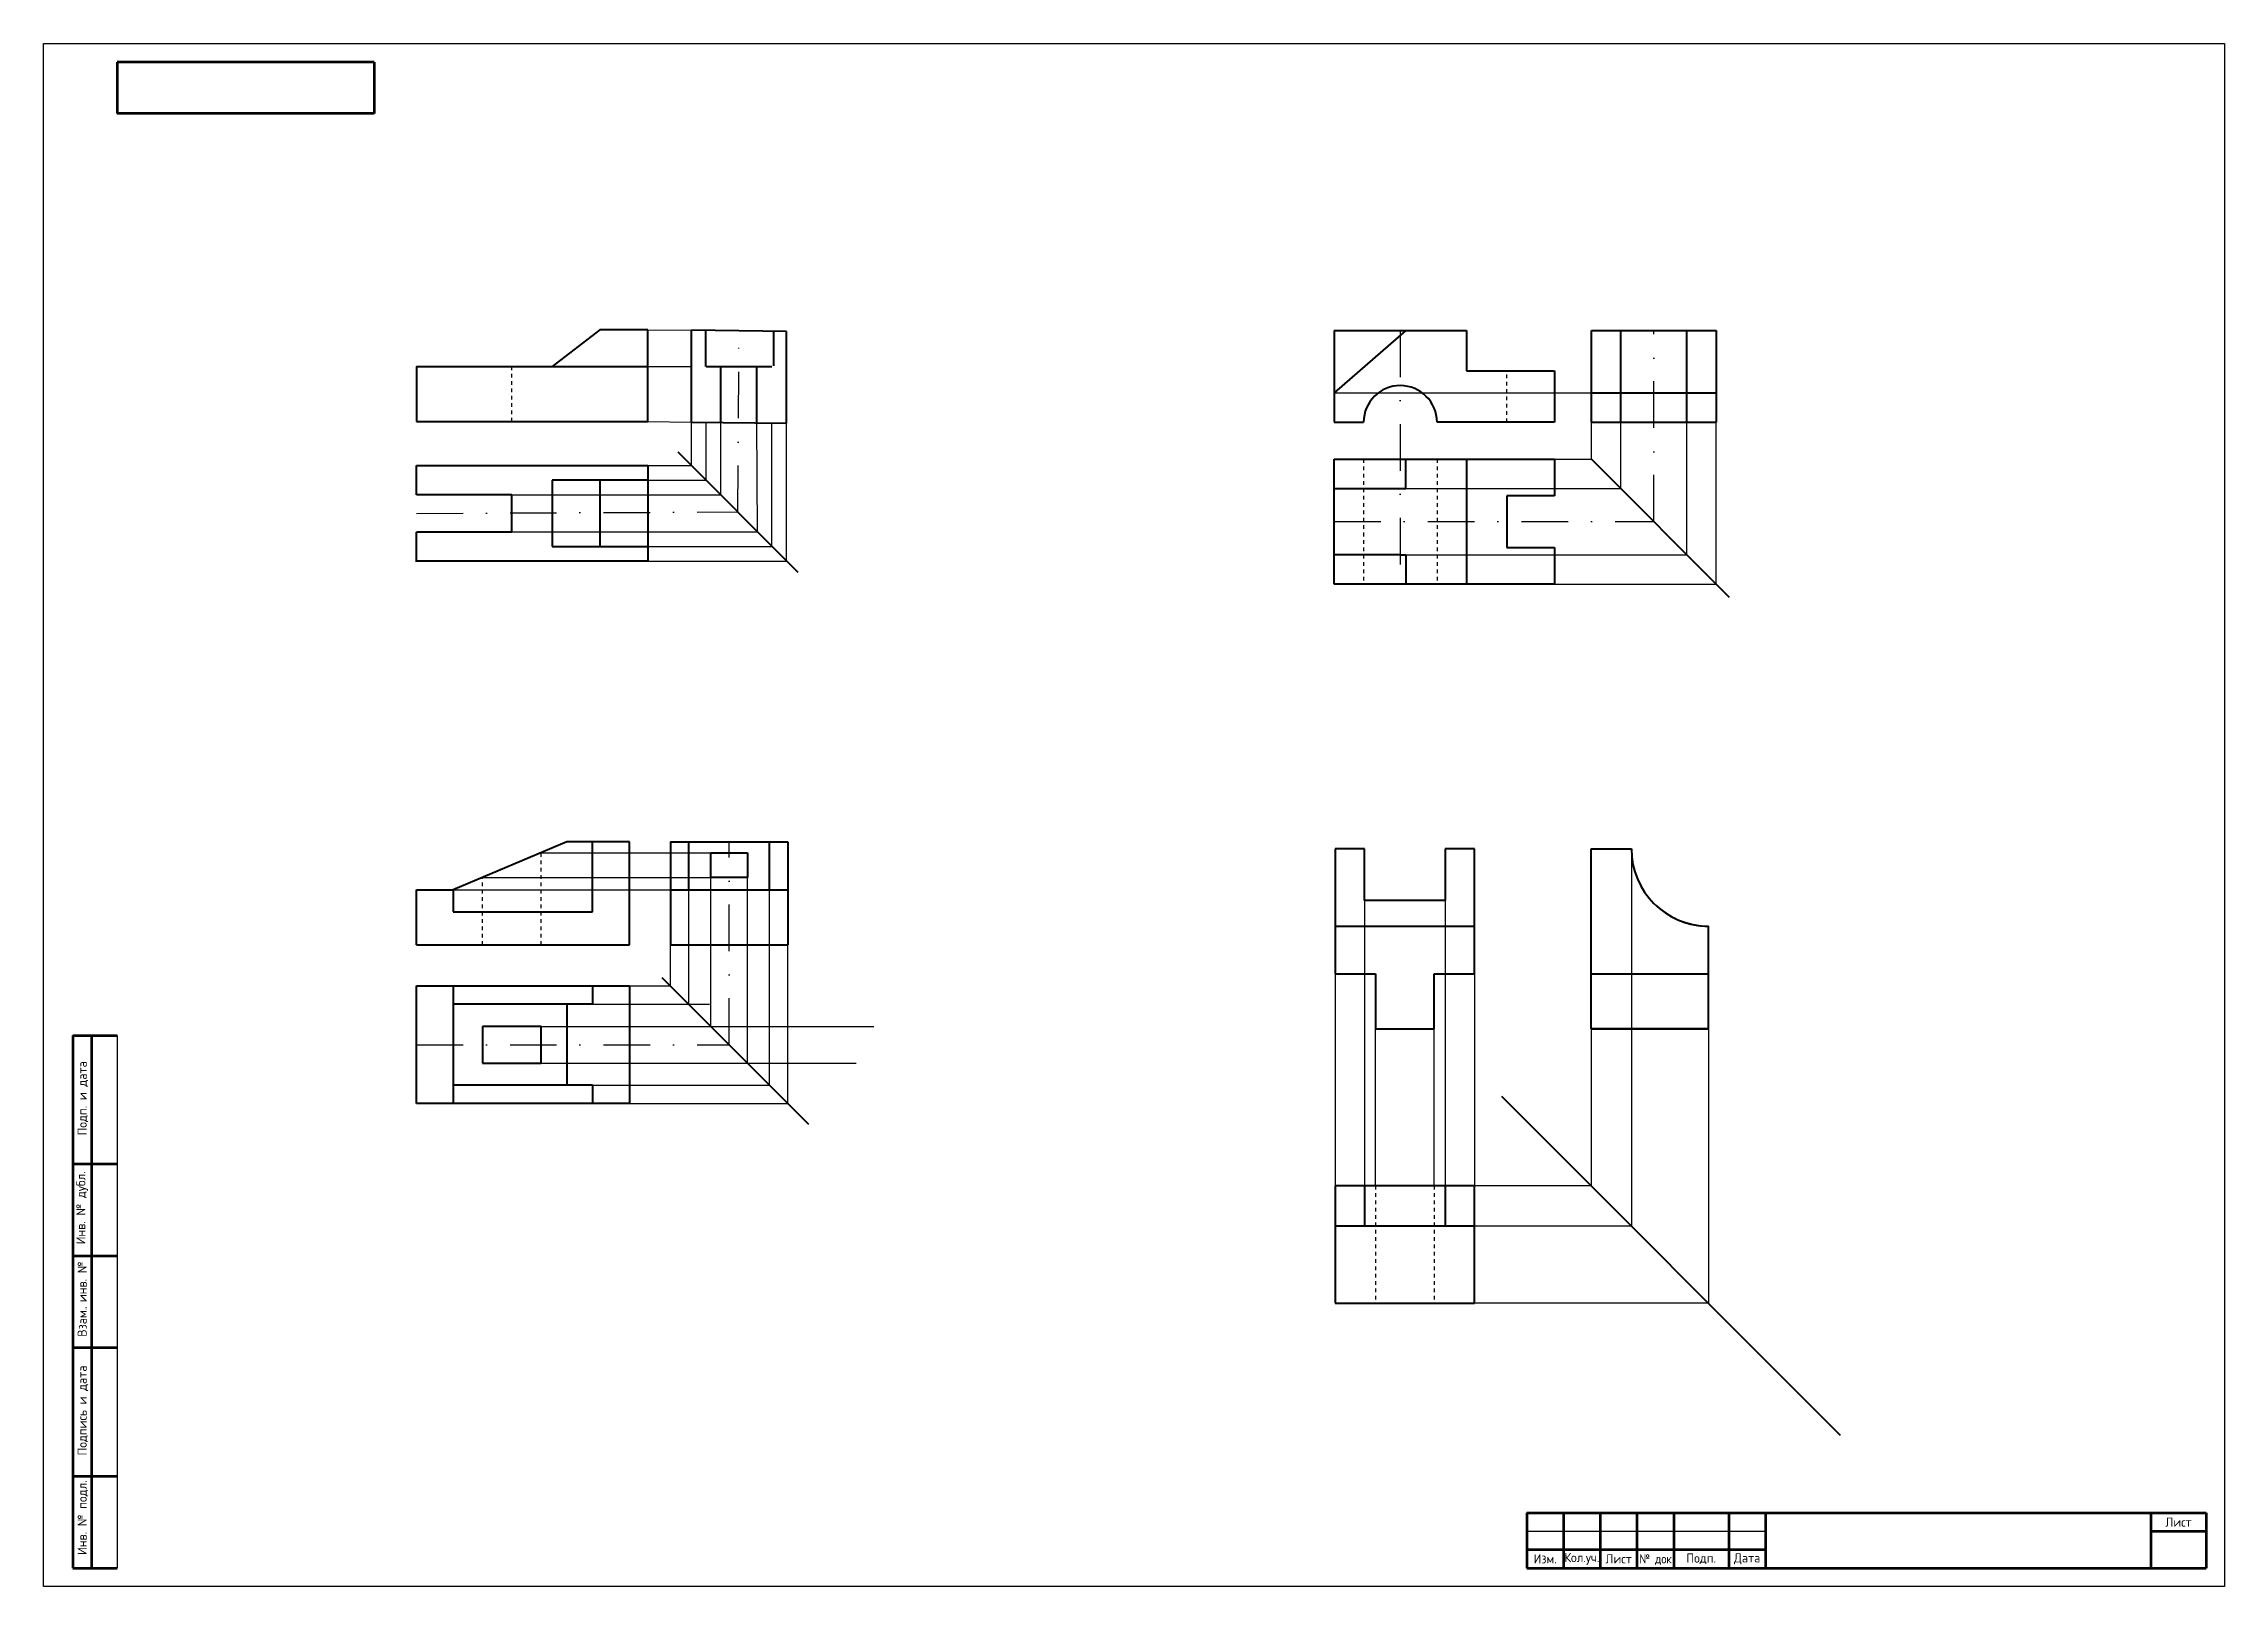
# Model space of a CAD drawing. Header units: millimetres. Extents: x 1498 to 2092, y 2258 to 2678.
import ezdxf
from ezdxf.enums import TextEntityAlignment as Align

# ---------------------------------------------------------------- set-up
doc = ezdxf.new("R2010")
doc.units = ezdxf.units.MM
doc.linetypes.add('JIS_02_1.0', pattern=[2, 1, -1])
doc.linetypes.add('штрихпунктирная', pattern=[25.4, 12.7, -6.35, 0, -6.35])
for name, color, linetype in [('Линия связи', 92, 'Continuous'), ('Невидимая', 140, 'JIS_02_1.0'), ('центровая', 20, 'штрихпунктирная')]:
    doc.layers.add(name, color=color, linetype=linetype)
doc.layers.add('Основная', color=7, linetype='Continuous', lineweight=40)
doc.styles.add('GOST-2.304_Type-B', font='GOST Common.ttf')

# ---------------------------------------------------------------- blocks, each defined once
blk = doc.blocks.new('ACAD_SPDS_TB_14')
at = {"linetype": 'Continuous', "lineweight": 60}
for p, q in [((-12, 145), (0, 145)), ((-12, 145), (-12, 0)), ((-7, 145), (-7, 0)), ((-12, 110), (0, 110)), ((-12, 85), (0, 85)), ((-12, 60), (0, 60)), ((-12, 25), (0, 25)), ((-12, 0), (0, 0))]:
    blk.add_line(p, q, dxfattribs=at)
at = {"linetype": 'Continuous', "lineweight": 30}
blk.add_line((0, 145), (0, 0), dxfattribs=at)
at = {"style": 'GOST-2.304_Type-B'}
for s, p in [('Подп. и дата', (-8.25, 117.77)), ('Инв. № дубл.', (-8.62, 88.14)), ('Взам. инв. №', (-8.25, 62.96)), ('. ', (-8.25, 70.58)), ('Подпись и дата', (-8.25, 30.64)), ('Инв. № подл.', (-8.25, 3.57))]:
    blk.add_text(s, height=2.5, rotation=90, dxfattribs=at).set_placement(p)
for tag, p in [('ПОДП_ДАТА_2', (-3.5, 127.5)), ('ИНВ_Н_ДУБЛ', (-3.65, 97.5)), ('ВЗАМ_ИНВ_Н', (-3.5, 71.94)), ('ПОДП_ДАТА_1', (-3.5, 42.5)), ('ИНВ_НОМ_ПОДЛ', (-3.5, 12.5))]:
    blk.add_attdef(tag, text='', height=2.5, rotation=90, dxfattribs=at).set_placement(p, align=Align.MIDDLE_CENTER)
at = {"style": 'GOST-2.304_Type-B', "flags": 1}
blk.add_attdef('ИДЕНТИФИКАТОР_НАДПИСИ', (-12.24, -11.43), '', height=2.5, dxfattribs=at)
blk = doc.blocks.new('ACAD_SPDS_TB_08')
at = {"linetype": 'Continuous', "lineweight": 60}
for p, q in [((0, 0), (0, -14)), ((70, 0), (0, 0)), ((70, 0), (70, -14)), ((70, -14), (0, -14))]:
    blk.add_line(p, q, dxfattribs=at)
at = {"style": 'GOST-2.304_Type-B', "flags": 8}
blk.add_attdef('ОБОЗНАЧЕНИЕ_ДОКУМЕНТА', text='', height=5, dxfattribs=at).set_placement((35, -7), align=Align.MIDDLE_CENTER)
at = {"style": 'GOST-2.304_Type-B', "flags": 1}
blk.add_attdef('ИДЕНТИФИКАТОР_НАДПИСИ', (-0.4, -20.95), '', height=2.5, dxfattribs=at)
blk = doc.blocks.new('ACAD_SPDS_TB_05')
at = {"linetype": 'Continuous', "lineweight": 60}
for p, q in [((-185, 15), (0, 15)), ((-185, 15), (-185, 0)), ((-175, 15), (-175, 0)), ((-165, 15), (-165, 0)), ((-155, 15), (-155, 0)), ((-145, 15), (-145, 0)), ((-130, 15), (-130, 0)), ((-120, 15), (-120, 0)), ((-15, 15), (-15, 0)), ((0, 15), (0, 0)), ((-15, 10), (0, 10)), ((-185, 5), (-120, 5)), ((-185, 0), (0, 0))]:
    blk.add_line(p, q, dxfattribs=at)
at = {"linetype": 'Continuous'}
blk.add_line((-185, 10), (-120, 10), dxfattribs=at)
at = {"style": 'GOST-2.304_Type-B', "width": 0.9}
blk.add_text('№ док.', height=2.5, dxfattribs=at).set_placement((-154.34, 1.25))
at = {"linetype": 'Continuous', "char_height": 2.5, "attachment_point": 5, "style": 'GOST-2.304_Type-B'}
for s, insert, width in [('Лист', (-7.5, 12.5), 13), ('Изм.', (-180, 2.5), 8), ('Кол.уч.', (-170, 2.5), 9), ('Лист', (-160, 2.5), 8), ('Подп.', (-137.5, 2.5), 13), ('Дата', (-125, 2.5), 8)]:
    blk.add_mtext(s, dxfattribs=dict(at, insert=insert, width=width))
at = {"style": 'GOST-2.304_Type-B', "flags": 1}
blk.add_attdef('ИДЕНТИФИКАТОР_НАДПИСИ', (-184.93, 20.32), '', height=2.5, dxfattribs=at)
at = {"style": 'GOST-2.304_Type-B', "flags": 8}
for tag, p in [('ИЗМ_2', (-180, 11)), ('ИЗМ_2_КОЛ_УЧ', (-170, 11)), ('КОЛ_УЧ2', (-170, 11)), ('ИЗМ_2_ЛИСТ', (-160, 11)), ('ЛИСТ_ИЗМ2', (-160, 11)), ('ИЗМ_2_N_ДОК', (-150, 11)), ('N_ДОК_2', (-150, 11)), ('ИЗМ_2_ДАТА', (-125, 11)), ('ИЗМ_1', (-180, 6)), ('ИЗМ_1_КОЛ_УЧ', (-170, 6)), ('КОЛ_УЧ1', (-170, 6)), ('ИЗМ_1_ЛИСТ', (-160, 6)), ('ЛИСТ_ИЗМ1', (-160, 6)), ('ИЗМ_1_N_ДОК', (-150, 6)), ('N_ДОК_1', (-150, 6)), ('ИЗМ_1_ДАТА', (-125, 6))]:
    blk.add_attdef(tag, text='', height=2.5, dxfattribs=at).set_placement(p, align=Align.CENTER)
for tag, height, p in [('ОБОЗНАЧЕНИЕ_ДОКУМЕНТА', 3.5, (-67.5, 7.5)), ('ЛИСТ', 2.5, (-7.5, 5))]:
    blk.add_attdef(tag, text='', height=height, dxfattribs=at).set_placement(p, align=Align.MIDDLE_CENTER)

msp = doc.modelspace()

# ---------------------------------------------------------------- linework, layer by layer
msp.add_lwpolyline([(1498.45, 2258.05), (1498.45, 2678.05), (2092.45, 2678.05), (2092.45, 2258.05), (1498.45, 2258.05)])
at = {"layer": 'Линия связи'}
for p, q in [((1662.99, 2600.18), (1674.94, 2600.02)), ((1954.03, 2530.92), (1954.03, 2599.96)), ((1662.99, 2590.18), (1674.94, 2590.18)), ((1920.03, 2564.92), (1920.03, 2591.63)), ((1849.99, 2582.96), (1920.03, 2582.96)), ((1662.99, 2575.18), (1674.94, 2575.02)), ((1674.94, 2563.18), (1674.94, 2575.02)), ((1678.92, 2559.18), (1678.9, 2574.97)), ((1682.9, 2555.18), (1682.9, 2574.92)), ((1692.93, 2545.11), (1692.73, 2574.79)), ((1696.84, 2562.09), (1696.84, 2574.74)), ((1700.82, 2554.22), (1700.82, 2574.69)), ((1928.03, 2556.92), (1928.03, 2574.96)), ((1946.03, 2538.92), (1946.03, 2574.96)), ((1662.99, 2563.18), (1674.94, 2563.18)), ((1696.84, 2541.18), (1696.84, 2562.09)), ((1909.99, 2564.92), (1920.03, 2564.92)), ((1625.99, 2555.18), (1662.99, 2555.18)), ((1662.99, 2559.18), (1678.92, 2559.18)), ((1662.99, 2555.18), (1682.9, 2555.18)), ((1700.82, 2537.18), (1700.82, 2554.22)), ((1869.49, 2556.92), (1928.03, 2556.92)), ((1625.99, 2545.18), (1692.93, 2545.11)), ((1662.99, 2541.18), (1696.84, 2541.18)), ((1662.99, 2537.18), (1700.82, 2537.18)), ((1869.49, 2538.92), (1946.03, 2538.92)), ((1909.99, 2530.92), (1954.03, 2530.92)), ((1669.17, 2421.52), (1669.17, 2460.71)), ((1633.99, 2457.77), (1690.17, 2457.77)), ((1680.17, 2410.52), (1680.17, 2457.77)), ((1930.93, 2458.81), (1930.93, 2356.11)), ((1609.99, 2447.71), (1669.17, 2447.71)), ((1617.99, 2451.06), (1690.17, 2451.06)), ((1674.17, 2416.52), (1674.17, 2447.71)), ((1690.17, 2400.52), (1690.17, 2451.06)), ((1696.17, 2394.52), (1696.17, 2447.71)), ((1858.23, 2444.81), (1858.23, 2367.11)), ((1880.23, 2444.81), (1880.23, 2367.11)), ((1701.17, 2389.52), (1701.17, 2432.71)), ((1850.23, 2424.81), (1850.23, 2335.11)), ((1888.23, 2424.81), (1888.23, 2335.11)), ((1657.99, 2421.52), (1669.17, 2421.52)), ((1647.99, 2416.52), (1679.8, 2416.52)), ((1633.99, 2410.52), (1724.6, 2410.52)), ((1861.23, 2367.11), (1861.23, 2409.81)), ((1877.23, 2367.11), (1877.23, 2409.81)), ((1919.93, 2409.81), (1919.93, 2367.11)), ((1951.93, 2409.81), (1951.93, 2335.11)), ((1633.99, 2400.52), (1719.76, 2400.52)), ((1647.99, 2394.52), (1696.17, 2394.52)), ((1657.99, 2389.52), (1701.17, 2389.52)), ((1919.93, 2367.11), (1850.23, 2367.11)), ((1930.93, 2356.11), (1888.23, 2356.11)), ((1888.23, 2335.11), (1850.23, 2335.11)), ((1951.93, 2335.11), (1888.23, 2335.11))]:
    msp.add_line(p, q, dxfattribs=at)
at = {"layer": 'Невидимая'}
for p, q in [((1625.99, 2575.18), (1625.99, 2590.18)), ((1896.99, 2574.96), (1896.99, 2588.96)), ((1857.99, 2564.92), (1857.99, 2530.92)), ((1877.99, 2564.92), (1877.99, 2530.92)), ((1633.99, 2432.71), (1633.99, 2457.77)), ((1617.99, 2432.71), (1617.99, 2451.06)), ((1861.23, 2367.11), (1861.23, 2335.11)), ((1877.23, 2367.11), (1877.23, 2335.11))]:
    msp.add_line(p, q, dxfattribs=at)
at = {"layer": 'Основная'}
for p, q in [((1649.99, 2600.18), (1636.99, 2590.18)), ((1662.99, 2600.18), (1649.99, 2600.18)), ((1662.99, 2590.18), (1662.99, 2600.18)), ((1674.94, 2575.02), (1674.94, 2600.02)), ((1700.82, 2599.69), (1674.94, 2600.02)), ((1678.86, 2590.18), (1678.86, 2599.97)), ((1697.33, 2590.38), (1697.33, 2599.93)), ((1700.82, 2574.69), (1700.82, 2599.69)), ((1849.99, 2599.96), (1885.99, 2599.96)), ((1849.99, 2599.96), (1849.99, 2582.96)), ((1869.49, 2599.96), (1849.99, 2582.96)), ((1885.99, 2599.96), (1885.99, 2588.96)), ((1920.03, 2574.96), (1920.03, 2599.96)), ((1920.03, 2599.96), (1954.03, 2599.96)), ((1928.03, 2574.96), (1928.03, 2599.96)), ((1946.03, 2574.96), (1946.03, 2599.96)), ((1954.03, 2599.96), (1954.03, 2574.96)), ((1599.99, 2590.18), (1636.99, 2590.18)), ((1599.99, 2590.18), (1599.99, 2575.18)), ((1636.99, 2590.18), (1662.99, 2590.18)), ((1662.99, 2575.18), (1662.99, 2590.18)), ((1678.88, 2590.18), (1696.84, 2590.18)), ((1682.9, 2574.92), (1682.9, 2590.18)), ((1692.73, 2574.79), (1692.73, 2590.18)), ((1885.99, 2588.96), (1909.99, 2588.96)), ((1909.99, 2588.96), (1909.99, 2574.96)), ((1849.99, 2582.96), (1849.99, 2574.96)), ((1920.03, 2582.96), (1954.03, 2582.96)), ((1599.99, 2575.18), (1662.99, 2575.18)), ((1674.94, 2575.02), (1700.82, 2574.69)), ((1849.99, 2574.96), (1857.99, 2574.96)), ((1909.99, 2574.96), (1877.99, 2574.96)), ((1920.03, 2574.96), (1954.03, 2574.96)), ((1671.16, 2566.97), (1703.85, 2534.13)), ((1599.99, 2563.18), (1662.99, 2563.18)), ((1599.99, 2555.18), (1599.99, 2563.18)), ((1662.99, 2563.18), (1662.99, 2559.18)), ((1849.99, 2564.92), (1909.99, 2564.92)), ((1849.99, 2530.92), (1849.99, 2564.92)), ((1869.49, 2556.92), (1869.49, 2564.92)), ((1885.99, 2564.92), (1885.99, 2530.92)), ((1909.99, 2564.92), (1909.99, 2554.92)), ((1920.03, 2564.92), (1957.58, 2527.37)), ((1625.99, 2555.18), (1599.99, 2555.18)), ((1625.99, 2545.18), (1625.99, 2555.18)), ((1662.99, 2559.18), (1636.99, 2559.18)), ((1636.99, 2559.18), (1636.99, 2541.18)), ((1649.99, 2559.18), (1649.99, 2541.18)), ((1662.99, 2559.18), (1662.99, 2541.18)), ((1849.99, 2556.92), (1869.49, 2556.92)), ((1909.99, 2554.92), (1896.99, 2554.92)), ((1896.99, 2554.92), (1896.99, 2540.92)), ((1599.98, 2537.01), (1599.98, 2545.01)), ((1599.99, 2545.18), (1625.99, 2545.18)), ((1662.99, 2537.18), (1599.99, 2537.18)), ((1636.99, 2541.18), (1662.99, 2541.18)), ((1662.99, 2541.18), (1662.99, 2537.18)), ((1867.99, 2538.92), (1849.99, 2538.92)), ((1867.99, 2538.92), (1869.49, 2538.92)), ((1869.49, 2538.92), (1869.49, 2530.92)), ((1896.99, 2540.92), (1909.99, 2540.92)), ((1909.99, 2540.92), (1909.99, 2530.92)), ((1909.99, 2530.92), (1849.99, 2530.92)), ((1640.99, 2460.71), (1609.99, 2447.71)), ((1657.99, 2460.71), (1640.99, 2460.71)), ((1647.99, 2441.71), (1647.99, 2460.71)), ((1657.99, 2432.71), (1657.99, 2460.71)), ((1669.17, 2460.71), (1701.17, 2460.71)), ((1669.17, 2460.71), (1669.17, 2432.71)), ((1674.17, 2447.71), (1674.17, 2460.71)), ((1696.17, 2447.71), (1696.17, 2460.71)), ((1701.17, 2460.71), (1701.17, 2432.71)), ((1680.17, 2457.77), (1690.17, 2457.77)), ((1680.17, 2451.06), (1680.17, 2457.77)), ((1690.17, 2457.77), (1690.17, 2451.06)), ((1850.23, 2458.81), (1850.23, 2424.81)), ((1858.23, 2458.81), (1850.23, 2458.81)), ((1858.23, 2444.81), (1858.23, 2458.81)), ((1888.23, 2458.81), (1880.23, 2458.81)), ((1880.23, 2458.81), (1880.23, 2444.81)), ((1888.23, 2424.81), (1888.23, 2458.81)), ((1919.93, 2409.81), (1919.93, 2458.81)), ((1919.93, 2458.81), (1930.93, 2458.81)), ((1599.99, 2432.71), (1599.99, 2447.71)), ((1599.99, 2447.71), (1609.99, 2447.71)), ((1609.99, 2447.71), (1609.99, 2441.71)), ((1669.17, 2447.71), (1701.17, 2447.71)), ((1690.17, 2451.06), (1680.17, 2451.06)), ((1609.99, 2441.71), (1647.99, 2441.71)), ((1880.23, 2444.81), (1858.23, 2444.81)), ((1850.23, 2437.81), (1888.23, 2437.81)), ((1888.23, 2437.81), (1888.23, 2437.81)), ((1951.93, 2409.81), (1951.93, 2437.81)), ((1599.99, 2432.71), (1657.99, 2432.71)), ((1669.17, 2432.71), (1701.17, 2432.71)), ((1666.86, 2423.84), (1706.83, 2383.86)), ((1850.23, 2424.81), (1861.23, 2424.81)), ((1861.23, 2424.81), (1861.23, 2409.81)), ((1877.23, 2409.81), (1877.23, 2424.81)), ((1877.23, 2424.81), (1888.23, 2424.81)), ((1919.93, 2424.81), (1951.93, 2424.81)), ((1599.99, 2421.52), (1657.99, 2421.52)), ((1599.99, 2389.52), (1599.99, 2421.52)), ((1609.99, 2421.52), (1609.99, 2389.52)), ((1647.99, 2421.52), (1647.99, 2421.52)), ((1647.99, 2421.52), (1647.99, 2416.52)), ((1657.99, 2421.52), (1657.99, 2389.52)), ((1647.99, 2416.52), (1609.99, 2416.52)), ((1640.99, 2416.52), (1640.99, 2394.52)), ((1633.99, 2410.52), (1617.99, 2410.52)), ((1617.99, 2410.52), (1617.99, 2400.52)), ((1633.99, 2400.52), (1633.99, 2410.52)), ((1861.23, 2409.81), (1877.23, 2409.81)), ((1919.93, 2409.81), (1951.93, 2409.81)), ((1951.93, 2409.81), (1919.93, 2409.81)), ((1617.99, 2400.52), (1633.99, 2400.52)), ((1647.99, 2394.52), (1609.99, 2394.52)), ((1647.99, 2394.52), (1647.99, 2389.52)), ((1657.99, 2389.52), (1599.99, 2389.52)), ((1895.56, 2391.48), (1987.83, 2299.2)), ((1888.23, 2367.11), (1850.23, 2367.11)), ((1850.23, 2367.11), (1850.23, 2335.11)), ((1858.23, 2367.11), (1858.23, 2356.11)), ((1880.23, 2367.11), (1880.23, 2356.11)), ((1888.23, 2335.11), (1888.23, 2367.11)), ((1888.23, 2356.11), (1850.23, 2356.11)), ((1850.23, 2335.11), (1888.23, 2335.11))]:
    msp.add_line(p, q, dxfattribs=at)
for centre, radius, start, end in [((1867.99, 2574.96), 10, 360, 179.7634), ((1951.93, 2458.81), 21, 180, 270), ((1951.93, 2458.81), 21, 227.56603, 270)]:
    msp.add_arc(centre, radius, start, end, dxfattribs=at)
at = {"layer": 'центровая'}
for p, q in [((1687.51, 2550.55), (1687.88, 2599.86)), ((1867.99, 2599.96), (1867.99, 2530.92)), ((1937.03, 2547.92), (1937.03, 2599.96)), ((1599.99, 2550.18), (1687.51, 2550.55)), ((1849.99, 2547.92), (1937.03, 2547.92)), ((1685.17, 2405.52), (1685.17, 2460.71)), ((1599.99, 2405.52), (1685.17, 2405.52))]:
    msp.add_line(p, q, dxfattribs=at)

# ---------------------------------------------------------------- block references
for name, p in [('ACAD_SPDS_TB_08', (1518.45, 2673.05)), ('ACAD_SPDS_TB_14', (1518.45, 2263.05)), ('ACAD_SPDS_TB_05', (2087.45, 2263.05))]:
    msp.add_blockref(name, p)

doc.saveas('drawing.dxf')
